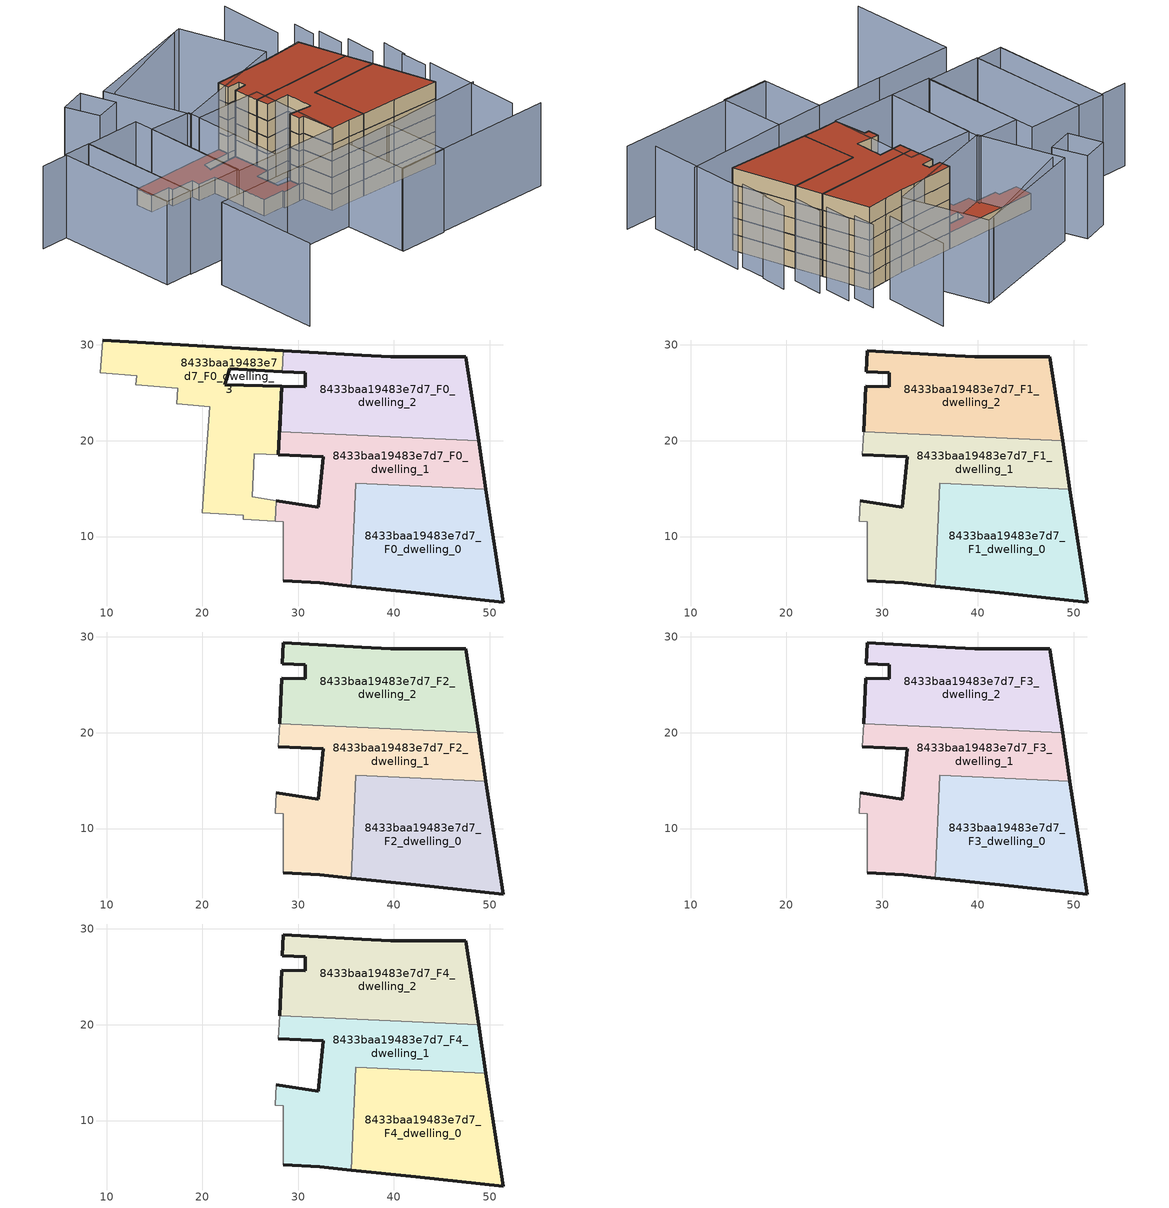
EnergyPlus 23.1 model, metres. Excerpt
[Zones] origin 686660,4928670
8433baa19483e7d7_F0_dwelling_0
 floor ground (EU_floor_Construction): 51.4,3.16 49.61,14.93 36.04,15.56 35.55,4.81 42.29,4.11 z0
 wall outside (EU_wall_Construction): 49.61,14.93 51.4,3.16 42.29,4.11 35.55,4.81 z0:3
 wall to 8433baa19483e7d7_F0_dwelling_1 (EU_wall_Construction): 35.55,4.81 36.04,15.56 49.61,14.93 z0:3
8433baa19483e7d7_F0_dwelling_1
 floor ground (EU_floor_Construction): 49.61,14.93 48.84,19.99 28.06,20.95 27.95,18.53 32.61,18.31 32.1,13.06 27.73,13.75 27.63,11.59 28.47,11.54 28.47,5.37 32.25,5.15 35.55,4.81 36.04,15.56 z0
 wall outside (EU_wall_Construction): 35.55,4.81 32.25,5.15 28.47,5.37 / 27.73,13.75 32.1,13.06 32.61,18.31 27.95,18.53 / 48.84,19.99 49.61,14.93 z0:3
 wall adiabatic (EU_wall_Construction): 28.47,5.37 28.47,11.54 27.63,11.59 / 27.95,18.53 28.06,20.95 z0:3
 wall to 8433baa19483e7d7_F0_dwelling_3 (EU_wall_Construction): 27.63,11.59 27.73,13.75 z0:3
 wall to 8433baa19483e7d7_F0_dwelling_2 (EU_wall_Construction): 28.06,20.94 48.84,19.98 z0:3
8433baa19483e7d7_F0_dwelling_2
 floor ground (EU_floor_Construction): 48.84,19.99 47.51,28.76 43.43,28.75 39.66,28.74 36.66,28.92 28.45,29.4 28.35,27.22 30.75,27.08 30.76,25.64 28.29,25.71 28.06,20.95 z0
 wall outside (EU_wall_Construction): 28.06,20.95 28.29,25.71 30.76,25.64 30.75,27.08 28.35,27.22 / 28.45,29.4 36.66,28.92 39.66,28.74 43.43,28.75 47.51,28.76 48.84,19.99 z0:3
 wall to 8433baa19483e7d7_F0_dwelling_3 (EU_wall_Construction): 28.35,27.22 28.45,29.4 z0:3
8433baa19483e7d7_F0_dwelling_3
 floor ground (EU_floor_Construction): 27.63,11.59 27.73,13.75 25.22,14.15 25.43,18.64 27.95,18.53 28.29,25.71 22.36,25.86 22.87,27.53 28.35,27.22 28.45,29.4 9.62,30.51 9.36,27.11 13.13,26.77 13.06,25.85 17.41,25.46 17.34,23.88 20.77,23.55 20.57,20.73 20.32,17.23 19.98,12.49 24.3,12.23 24.28,11.79 z0
 wall outside (EU_wall_Construction): 9.62,30.51 28.45,29.4 / 28.35,27.22 22.87,27.53 22.36,25.86 28.29,25.71 27.95,18.53 z0:3
 wall adiabatic (EU_wall_Construction): 27.95,18.53 25.43,18.64 25.22,14.15 27.73,13.75 / 27.63,11.59 24.28,11.79 24.3,12.23 19.98,12.49 20.32,17.23 20.57,20.73 20.77,23.55 17.34,23.88 17.41,25.46 13.06,25.85 13.13,26.77 9.36,27.11 9.62,30.51 z0:3
 roof outside (EU_roof_Construction): 28.45,29.4 28.35,27.22 22.87,27.53 22.36,25.86 28.29,25.71 27.95,18.53 25.43,18.64 25.22,14.15 27.73,13.75 27.63,11.59 24.28,11.79 24.3,12.23 19.98,12.49 20.32,17.23 20.57,20.73 20.77,23.55 17.34,23.88 17.41,25.46 13.06,25.85 13.13,26.77 9.36,27.11 9.62,30.51 z3
8433baa19483e7d7_F1_dwelling_0
 floor to 8433baa19483e7d7_F0_dwelling_0 (EU_floor_Construction): 51.4,3.16 49.61,14.93 36.04,15.56 35.55,4.81 42.29,4.11 z3
 wall outside (EU_wall_Construction): 49.61,14.93 51.4,3.16 42.29,4.11 35.55,4.81 z3:6
 wall to 8433baa19483e7d7_F1_dwelling_1 (EU_wall_Construction): 35.55,4.81 36.04,15.56 49.61,14.93 z3:6
8433baa19483e7d7_F1_dwelling_1
 floor to 8433baa19483e7d7_F0_dwelling_1 (EU_floor_Construction): 49.61,14.93 48.84,19.99 28.06,20.95 27.95,18.53 32.61,18.31 32.1,13.06 27.73,13.75 27.63,11.59 28.47,11.54 28.47,5.37 32.25,5.15 35.55,4.81 36.04,15.56 z3
 wall outside (EU_wall_Construction): 35.55,4.81 32.25,5.15 28.47,5.37 / 27.73,13.75 32.1,13.06 32.61,18.31 27.95,18.53 / 48.84,19.99 49.61,14.93 z3:6
 wall adiabatic (EU_wall_Construction): 28.47,5.37 28.47,11.54 27.63,11.59 27.73,13.75 / 27.95,18.53 28.06,20.95 z3:6
 wall to 8433baa19483e7d7_F1_dwelling_2 (EU_wall_Construction): 28.06,20.94 48.84,19.98 z3:6
8433baa19483e7d7_F1_dwelling_2
 floor to 8433baa19483e7d7_F0_dwelling_2 (EU_floor_Construction): 48.84,19.99 47.51,28.76 43.43,28.75 39.66,28.74 36.66,28.92 28.45,29.4 28.35,27.22 30.75,27.08 30.76,25.64 28.28,25.71 28.06,20.95 z3
 wall outside (EU_wall_Construction): 28.06,20.95 28.29,25.71 30.76,25.64 30.75,27.08 28.35,27.22 28.45,29.4 36.66,28.92 39.66,28.74 43.43,28.75 47.51,28.76 48.84,19.99 z3:6
8433baa19483e7d7_F2_dwelling_0
 floor to 8433baa19483e7d7_F1_dwelling_0 (EU_floor_Construction): 51.4,3.16 49.61,14.93 36.04,15.56 35.55,4.81 42.29,4.11 z6
 wall outside (EU_wall_Construction): 49.61,14.93 51.4,3.16 42.29,4.11 35.55,4.81 z6:9
 wall to 8433baa19483e7d7_F2_dwelling_1 (EU_wall_Construction): 35.55,4.81 36.04,15.56 49.61,14.93 z6:9
8433baa19483e7d7_F2_dwelling_1
 floor to 8433baa19483e7d7_F1_dwelling_1 (EU_floor_Construction): 49.61,14.93 48.84,19.99 28.06,20.95 27.95,18.53 32.61,18.31 32.1,13.06 27.73,13.75 27.63,11.59 28.47,11.54 28.47,5.37 32.25,5.15 35.55,4.81 36.04,15.56 z6
 wall outside (EU_wall_Construction): 35.55,4.81 32.25,5.15 28.47,5.37 / 27.73,13.75 32.1,13.06 32.61,18.31 27.95,18.53 / 48.84,19.99 49.61,14.93 z6:9
 wall adiabatic (EU_wall_Construction): 28.47,5.37 28.47,11.54 27.63,11.59 27.73,13.75 / 27.95,18.53 28.06,20.95 z6:9
 wall to 8433baa19483e7d7_F2_dwelling_2 (EU_wall_Construction): 28.06,20.94 48.84,19.98 z6:9
8433baa19483e7d7_F2_dwelling_2
 floor to 8433baa19483e7d7_F1_dwelling_2 (EU_floor_Construction): 48.84,19.99 47.51,28.76 43.43,28.75 39.66,28.74 36.66,28.92 28.45,29.4 28.35,27.22 30.75,27.08 30.76,25.64 28.28,25.71 28.06,20.95 z6
 wall outside (EU_wall_Construction): 28.06,20.95 28.29,25.71 30.76,25.64 30.75,27.08 28.35,27.22 28.45,29.4 36.66,28.92 39.66,28.74 43.43,28.75 47.51,28.76 48.84,19.99 z6:9
8433baa19483e7d7_F3_dwelling_0
 floor to 8433baa19483e7d7_F2_dwelling_0 (EU_floor_Construction): 51.4,3.16 49.61,14.93 36.04,15.56 35.55,4.81 42.29,4.11 z9
 wall outside (EU_wall_Construction): 49.61,14.93 51.4,3.16 42.29,4.11 35.55,4.81 z9:12
 wall to 8433baa19483e7d7_F3_dwelling_1 (EU_wall_Construction): 35.55,4.81 36.04,15.56 49.61,14.93 z9:12
8433baa19483e7d7_F3_dwelling_1
 floor to 8433baa19483e7d7_F2_dwelling_1 (EU_floor_Construction): 49.61,14.93 48.84,19.99 28.06,20.95 27.95,18.53 32.61,18.31 32.1,13.06 27.73,13.75 27.63,11.59 28.47,11.54 28.47,5.37 32.25,5.15 35.55,4.81 36.04,15.56 z9
 wall outside (EU_wall_Construction): 35.55,4.81 32.25,5.15 28.47,5.37 / 27.73,13.75 32.1,13.06 32.61,18.31 27.95,18.53 / 48.84,19.99 49.61,14.93 z9:12
 wall adiabatic (EU_wall_Construction): 28.47,5.37 28.47,11.54 27.63,11.59 27.73,13.75 / 27.95,18.53 28.06,20.95 z9:12
 wall to 8433baa19483e7d7_F3_dwelling_2 (EU_wall_Construction): 28.06,20.94 48.84,19.98 z9:12
8433baa19483e7d7_F3_dwelling_2
 floor to 8433baa19483e7d7_F2_dwelling_2 (EU_floor_Construction): 48.84,19.99 47.51,28.76 43.43,28.75 39.66,28.74 36.66,28.92 28.45,29.4 28.35,27.22 30.75,27.08 30.76,25.64 28.28,25.71 28.06,20.95 z9
 wall outside (EU_wall_Construction): 28.06,20.95 28.29,25.71 30.76,25.64 30.75,27.08 28.35,27.22 28.45,29.4 36.66,28.92 39.66,28.74 43.43,28.75 47.51,28.76 48.84,19.99 z9:12
8433baa19483e7d7_F4_dwelling_0
 floor to 8433baa19483e7d7_F3_dwelling_0 (EU_floor_Construction): 51.4,3.16 49.61,14.93 36.04,15.56 35.55,4.81 42.29,4.11 z12
 wall outside (EU_wall_Construction): 49.61,14.93 51.4,3.16 42.29,4.11 35.55,4.81 z12:15
 wall to 8433baa19483e7d7_F4_dwelling_1 (EU_wall_Construction): 35.55,4.81 36.04,15.56 49.61,14.93 z12:15
 roof outside (EU_roof_Construction): 49.61,14.93 51.4,3.16 42.29,4.11 35.55,4.81 36.04,15.56 z15
8433baa19483e7d7_F4_dwelling_1
 floor to 8433baa19483e7d7_F3_dwelling_1 (EU_floor_Construction): 49.61,14.93 48.84,19.99 28.06,20.95 27.95,18.53 32.61,18.31 32.1,13.06 27.73,13.75 27.63,11.59 28.47,11.54 28.47,5.37 32.25,5.15 35.55,4.81 36.04,15.56 z12
 wall outside (EU_wall_Construction): 35.55,4.81 32.25,5.15 28.47,5.37 / 27.73,13.75 32.1,13.06 32.61,18.31 27.95,18.53 / 48.84,19.99 49.61,14.93 z12:15
 wall adiabatic (EU_wall_Construction): 28.47,5.37 28.47,11.54 27.63,11.59 27.73,13.75 / 27.95,18.53 28.06,20.95 z12:15
 wall to 8433baa19483e7d7_F4_dwelling_2 (EU_wall_Construction): 28.06,20.94 48.84,19.98 z12:15
 roof outside (EU_roof_Construction): 48.84,19.99 49.61,14.93 36.04,15.56 35.55,4.81 32.25,5.15 28.47,5.37 28.47,11.54 27.63,11.59 27.73,13.75 32.1,13.06 32.61,18.31 27.95,18.53 28.06,20.95 z15
8433baa19483e7d7_F4_dwelling_2
 floor to 8433baa19483e7d7_F3_dwelling_2 (EU_floor_Construction): 48.84,19.99 47.51,28.76 43.43,28.75 39.66,28.74 36.66,28.92 28.45,29.4 28.35,27.22 30.75,27.08 30.76,25.64 28.28,25.71 28.06,20.95 z12
 wall outside (EU_wall_Construction): 28.06,20.95 28.29,25.71 30.76,25.64 30.75,27.08 28.35,27.22 28.45,29.4 36.66,28.92 39.66,28.74 43.43,28.75 47.51,28.76 48.84,19.99 z12:15
 roof outside (EU_roof_Construction): 47.51,28.76 48.84,19.99 28.06,20.95 28.29,25.71 30.76,25.64 30.75,27.08 28.35,27.22 28.45,29.4 36.66,28.92 39.66,28.74 43.43,28.75 z15
shading: 12.39,1.04 26.73,-0.2 / 34.89,-0.7 55.2,-1.46 / -4.01,-17.57 -2.38,2.31 / -2.38,2.31 12.51,1.09 / 53.75,-10.99 55.75,8.05 / 54.65,8.18 55.24,13.49 / 55.52,13.17 56.16,18.05 / -11.59,32.17 -6.26,31.79 / -6.26,31.79 -7.85,9.13 / 25.27,-12.05 56.78,-14.43 / 52.85,17.68 53.54,23.41 / 51.91,23.5 52.52,28.66 / 51.18,28.82 51.69,33.1 / 47.73,33.36 49.25,45.77 / 37.01,45.97 15.29,39.92 / 35.31,-0.72 34.52,-12.93 / 34.52,-12.93 25.25,-12.33 / 25.25,-12.33 26.04,-0.12 / 26.04,-0.12 35.31,-0.72 / 15.71,6.42 17.34,23.88 / 17.34,23.88 30.09,22.69 / 30.09,22.69 28.46,5.23 / 28.46,5.23 15.71,6.42 / 9.36,27.11 17.57,26.37 / 17.57,26.37 15.77,6.42 / 15.77,6.42 7.56,7.16 / 7.56,7.16 9.36,27.11 / -0.99,31.6 -2.77,8.66 / -2.77,8.66 -8.02,9.07 / -8.02,9.07 -6.24,32.01 / -6.24,32.01 -0.99,31.6 / 9.64,30.73 7.88,7.67 / 7.88,7.67 -2.83,8.49 / -2.83,8.49 -1.07,31.54 / -1.07,31.54 9.64,30.73 / 14.25,41.51 38.48,46.26 / 38.48,46.26 41.58,30.46 / 41.58,30.46 17.35,25.71 / 17.35,25.71 14.25,41.51 / 11.36,43.87 12.78,37.57 / 12.78,37.57 7.55,36.39 / 7.55,36.39 6.13,42.69 / 6.13,42.69 11.36,43.87 z0:15
[Building]
EU S2 Campaign: North Axis=0; Terrain=City; Solar Distribution=FullExterior
[Site:Location]
Bologna: Latitude=44.5; Longitude=11.25; Time Zone=1; Elevation=37
[SizingPeriod:WeatherFileDays]
AnnualSizingPeriod: Begin Month=1; Begin Day of Month=1; End Month=12; End Day of Month=31; Day of Week for Start Day=Monday; Use Weather File Daylight Saving Period=No; Use Weather File Rain and Snow Indicators=No
[MATERIAL]
EU_InternalMass_Material: Roughness=MediumRough; Thickness=0.1; Conductivity=1; Density=1800; Specific Heat=900; Thermal Absorptance=0.9; Solar Absorptance=0.7; Visible Absorptance=0.7
[MATERIAL:NOMASS] Roughness=MediumRough; Thermal Absorptance=0.9; Solar Absorptance=0.7; Visible Absorptance=0.7
Name | Thermal Resistance
EU_wall_NoMass | 0.905828
EU_roof_NoMass | 0.37593
EU_floor_NoMass | 0.67114
[CONSTRUCTION]
EU_wall_Construction: EU_wall_NoMass
EU_roof_Construction: EU_roof_NoMass
EU_floor_Construction: EU_floor_NoMass
EU_InternalMass_Construction: EU_InternalMass_Material
[ZONE] Type=1; Multiplier=1; Ceiling Height=autocalculate; Floor Area=autocalculate; Part of Total Floor Area=Yes
Name | Volume
8433baa19483e7d7_F0_dwelling_0; 8433baa19483e7d7_F1_dwelling_0; 8433baa19483e7d7_F2_dwelling_0; 8433baa19483e7d7_F3_dwelling_0; 8433baa19483e7d7_F4_dwelling_0 | 494.8125
8433baa19483e7d7_F0_dwelling_1 | 494.812
8433baa19483e7d7_F1_dwelling_1; 8433baa19483e7d7_F2_dwelling_1; 8433baa19483e7d7_F3_dwelling_1; 8433baa19483e7d7_F4_dwelling_1 | 494.811
8433baa19483e7d7_F0_dwelling_2 | 494.856
8433baa19483e7d7_F1_dwelling_2; 8433baa19483e7d7_F2_dwelling_2; 8433baa19483e7d7_F3_dwelling_2; 8433baa19483e7d7_F4_dwelling_2 | 494.858
8433baa19483e7d7_F0_dwelling_3 | 494.833
[INTERNALMASS] Construction=EU_InternalMass_Construction
Name | Zone or ZoneList | Surface Area
8433baa19483e7d7_F0_dwelling_0_EU_InternalMass | 8433baa19483e7d7_F0_dwelling_0 | 164.938
8433baa19483e7d7_F0_dwelling_1_EU_InternalMass | 8433baa19483e7d7_F0_dwelling_1 | 164.937
8433baa19483e7d7_F0_dwelling_2_EU_InternalMass | 8433baa19483e7d7_F0_dwelling_2 | 164.952
8433baa19483e7d7_F0_dwelling_3_EU_InternalMass | 8433baa19483e7d7_F0_dwelling_3 | 164.944
8433baa19483e7d7_F1_dwelling_0_EU_InternalMass | 8433baa19483e7d7_F1_dwelling_0 | 220.54
8433baa19483e7d7_F1_dwelling_1_EU_InternalMass | 8433baa19483e7d7_F1_dwelling_1 | 219.29
8433baa19483e7d7_F1_dwelling_2_EU_InternalMass | 8433baa19483e7d7_F1_dwelling_2 | 219.921
8433baa19483e7d7_F2_dwelling_0_EU_InternalMass | 8433baa19483e7d7_F2_dwelling_0 | 220.54
8433baa19483e7d7_F2_dwelling_1_EU_InternalMass | 8433baa19483e7d7_F2_dwelling_1 | 219.29
8433baa19483e7d7_F2_dwelling_2_EU_InternalMass | 8433baa19483e7d7_F2_dwelling_2 | 219.921
8433baa19483e7d7_F3_dwelling_0_EU_InternalMass | 8433baa19483e7d7_F3_dwelling_0 | 220.54
8433baa19483e7d7_F3_dwelling_1_EU_InternalMass | 8433baa19483e7d7_F3_dwelling_1 | 219.29
8433baa19483e7d7_F3_dwelling_2_EU_InternalMass | 8433baa19483e7d7_F3_dwelling_2 | 219.921
8433baa19483e7d7_F4_dwelling_0_EU_InternalMass | 8433baa19483e7d7_F4_dwelling_0 | 220.54
8433baa19483e7d7_F4_dwelling_1_EU_InternalMass | 8433baa19483e7d7_F4_dwelling_1 | 219.29
8433baa19483e7d7_F4_dwelling_2_EU_InternalMass | 8433baa19483e7d7_F4_dwelling_2 | 219.921
[OTHEREQUIPMENT] Fuel Type=Electricity; Design Level Calculation Method=Watts/Area; Power per Zone Floor Area=1; Fraction Latent=0; Fraction Radiant=0; Fraction Lost=0; Carbon Dioxide Generation Rate=0; EndUse Subcategory=EU_Step8_InternalGains
Name | Zone or ZoneList or Space or SpaceList | Schedule
EU_Step8_InternalGain_8433baa19483e7d7_F0_dwelling_0_f000 | 8433baa19483e7d7_F0_dwelling_0 | EU_Step8_GainSchedule_8433baa19483e7d7_F0_dwelling_0_f000
EU_Step8_InternalGain_8433baa19483e7d7_F0_dwelling_1_f000 | 8433baa19483e7d7_F0_dwelling_1 | EU_Step8_GainSchedule_8433baa19483e7d7_F0_dwelling_1_f000
EU_Step8_InternalGain_8433baa19483e7d7_F0_dwelling_2_f000 | 8433baa19483e7d7_F0_dwelling_2 | EU_Step8_GainSchedule_8433baa19483e7d7_F0_dwelling_2_f000
EU_Step8_InternalGain_8433baa19483e7d7_F0_dwelling_3_f000 | 8433baa19483e7d7_F0_dwelling_3 | EU_Step8_GainSchedule_8433baa19483e7d7_F0_dwelling_3_f000
EU_Step8_InternalGain_8433baa19483e7d7_F1_dwelling_0_f000 | 8433baa19483e7d7_F1_dwelling_0 | EU_Step8_GainSchedule_8433baa19483e7d7_F1_dwelling_0_f000
EU_Step8_InternalGain_8433baa19483e7d7_F1_dwelling_1_f000 | 8433baa19483e7d7_F1_dwelling_1 | EU_Step8_GainSchedule_8433baa19483e7d7_F1_dwelling_1_f000
EU_Step8_InternalGain_8433baa19483e7d7_F1_dwelling_2_f000 | 8433baa19483e7d7_F1_dwelling_2 | EU_Step8_GainSchedule_8433baa19483e7d7_F1_dwelling_2_f000
EU_Step8_InternalGain_8433baa19483e7d7_F2_dwelling_0_f000 | 8433baa19483e7d7_F2_dwelling_0 | EU_Step8_GainSchedule_8433baa19483e7d7_F2_dwelling_0_f000
EU_Step8_InternalGain_8433baa19483e7d7_F2_dwelling_1_f000 | 8433baa19483e7d7_F2_dwelling_1 | EU_Step8_GainSchedule_8433baa19483e7d7_F2_dwelling_1_f000
EU_Step8_InternalGain_8433baa19483e7d7_F2_dwelling_2_f000 | 8433baa19483e7d7_F2_dwelling_2 | EU_Step8_GainSchedule_8433baa19483e7d7_F2_dwelling_2_f000
EU_Step8_InternalGain_8433baa19483e7d7_F3_dwelling_0_f000 | 8433baa19483e7d7_F3_dwelling_0 | EU_Step8_GainSchedule_8433baa19483e7d7_F3_dwelling_0_f000
EU_Step8_InternalGain_8433baa19483e7d7_F3_dwelling_1_f000 | 8433baa19483e7d7_F3_dwelling_1 | EU_Step8_GainSchedule_8433baa19483e7d7_F3_dwelling_1_f000
EU_Step8_InternalGain_8433baa19483e7d7_F3_dwelling_2_f000 | 8433baa19483e7d7_F3_dwelling_2 | EU_Step8_GainSchedule_8433baa19483e7d7_F3_dwelling_2_f000
EU_Step8_InternalGain_8433baa19483e7d7_F4_dwelling_0_f000 | 8433baa19483e7d7_F4_dwelling_0 | EU_Step8_GainSchedule_8433baa19483e7d7_F4_dwelling_0_f000
EU_Step8_InternalGain_8433baa19483e7d7_F4_dwelling_1_f000 | 8433baa19483e7d7_F4_dwelling_1 | EU_Step8_GainSchedule_8433baa19483e7d7_F4_dwelling_1_f000
EU_Step8_InternalGain_8433baa19483e7d7_F4_dwelling_2_f000 | 8433baa19483e7d7_F4_dwelling_2 | EU_Step8_GainSchedule_8433baa19483e7d7_F4_dwelling_2_f000
[ZONEVENTILATION:DESIGNFLOWRATE] Schedule=EU_AlwaysOn; Design Flow Rate Calculation Method=AirChanges/Hour; Air Changes per Hour=0.73129; Ventilation Type=Natural; Fan Pressure Rise=0; Fan Total Efficiency=1; Constant Term Coefficient=1; Temperature Term Coefficient=0; Velocity Term Coefficient=0; Velocity Squared Term Coefficient=0; Minimum Indoor Temperature=-100; Maximum Indoor Temperature=100; Delta Temperature=-100; Minimum Outdoor Temperature=-100; Maximum Outdoor Temperature=100; Maximum Wind Speed=40
Name | Zone or ZoneList or Space or SpaceList
EU_ConstantAir_8433baa19483e7d7_F0_dwelling_0 | 8433baa19483e7d7_F0_dwelling_0
EU_ConstantAir_8433baa19483e7d7_F0_dwelling_1 | 8433baa19483e7d7_F0_dwelling_1
EU_ConstantAir_8433baa19483e7d7_F0_dwelling_2 | 8433baa19483e7d7_F0_dwelling_2
EU_ConstantAir_8433baa19483e7d7_F0_dwelling_3 | 8433baa19483e7d7_F0_dwelling_3
EU_ConstantAir_8433baa19483e7d7_F1_dwelling_0 | 8433baa19483e7d7_F1_dwelling_0
EU_ConstantAir_8433baa19483e7d7_F1_dwelling_1 | 8433baa19483e7d7_F1_dwelling_1
EU_ConstantAir_8433baa19483e7d7_F1_dwelling_2 | 8433baa19483e7d7_F1_dwelling_2
EU_ConstantAir_8433baa19483e7d7_F2_dwelling_0 | 8433baa19483e7d7_F2_dwelling_0
EU_ConstantAir_8433baa19483e7d7_F2_dwelling_1 | 8433baa19483e7d7_F2_dwelling_1
EU_ConstantAir_8433baa19483e7d7_F2_dwelling_2 | 8433baa19483e7d7_F2_dwelling_2
EU_ConstantAir_8433baa19483e7d7_F3_dwelling_0 | 8433baa19483e7d7_F3_dwelling_0
EU_ConstantAir_8433baa19483e7d7_F3_dwelling_1 | 8433baa19483e7d7_F3_dwelling_1
EU_ConstantAir_8433baa19483e7d7_F3_dwelling_2 | 8433baa19483e7d7_F3_dwelling_2
EU_ConstantAir_8433baa19483e7d7_F4_dwelling_0 | 8433baa19483e7d7_F4_dwelling_0
EU_ConstantAir_8433baa19483e7d7_F4_dwelling_1 | 8433baa19483e7d7_F4_dwelling_1
EU_ConstantAir_8433baa19483e7d7_F4_dwelling_2 | 8433baa19483e7d7_F4_dwelling_2
[HVACTEMPLATE:THERMOSTAT] Constant Heating Setpoint=20; Constant Cooling Setpoint=50
EU_HeatOnly_8433baa19483e7d7_F0_dwelling_0; EU_HeatOnly_8433baa19483e7d7_F0_dwelling_1; EU_HeatOnly_8433baa19483e7d7_F0_dwelling_2; EU_HeatOnly_8433baa19483e7d7_F0_dwelling_3; EU_HeatOnly_8433baa19483e7d7_F1_dwelling_0; EU_HeatOnly_8433baa19483e7d7_F1_dwelling_1; EU_HeatOnly_8433baa19483e7d7_F1_dwelling_2; EU_HeatOnly_8433baa19483e7d7_F2_dwelling_0; EU_HeatOnly_8433baa19483e7d7_F2_dwelling_1; EU_HeatOnly_8433baa19483e7d7_F2_dwelling_2; EU_HeatOnly_8433baa19483e7d7_F3_dwelling_0; EU_HeatOnly_8433baa19483e7d7_F3_dwelling_1; EU_HeatOnly_8433baa19483e7d7_F3_dwelling_2; EU_HeatOnly_8433baa19483e7d7_F4_dwelling_0; EU_HeatOnly_8433baa19483e7d7_F4_dwelling_1; EU_HeatOnly_8433baa19483e7d7_F4_dwelling_2
[HVACTEMPLATE:ZONE:IDEALLOADSAIRSYSTEM] System Availability Schedule=EU_AlwaysOn; Maximum Heating Supply Air Temperature=50; Minimum Cooling Supply Air Temperature=13; Maximum Heating Supply Air Humidity Ratio=0.0156; Minimum Cooling Supply Air Humidity Ratio=0.0077; Heating Limit=NoLimit; Cooling Limit=NoLimit; Heating Availability Schedule=EU_AlwaysOn; Cooling Availability Schedule=EU_CoolingOff; Dehumidification Control Type=ConstantSensibleHeatRatio; Cooling Sensible Heat Ratio=0.7; Dehumidification Setpoint=60; Humidification Control Type=None; Humidification Setpoint=30; Outdoor Air Method=None; Outdoor Air Flow Rate per Person=0.00944; Outdoor Air Flow Rate per Zone Floor Area=0; Outdoor Air Flow Rate per Zone=0; Demand Controlled Ventilation Type=None; Outdoor Air Economizer Type=NoEconomizer; Heat Recovery Type=None; Sensible Heat Recovery Effectiveness=0.7; Latent Heat Recovery Effectiveness=0.65
Name | Template Thermostat
8433baa19483e7d7_F0_dwelling_0 | EU_HeatOnly_8433baa19483e7d7_F0_dwelling_0
8433baa19483e7d7_F0_dwelling_1 | EU_HeatOnly_8433baa19483e7d7_F0_dwelling_1
8433baa19483e7d7_F0_dwelling_2 | EU_HeatOnly_8433baa19483e7d7_F0_dwelling_2
8433baa19483e7d7_F0_dwelling_3 | EU_HeatOnly_8433baa19483e7d7_F0_dwelling_3
8433baa19483e7d7_F1_dwelling_0 | EU_HeatOnly_8433baa19483e7d7_F1_dwelling_0
8433baa19483e7d7_F1_dwelling_1 | EU_HeatOnly_8433baa19483e7d7_F1_dwelling_1
8433baa19483e7d7_F1_dwelling_2 | EU_HeatOnly_8433baa19483e7d7_F1_dwelling_2
8433baa19483e7d7_F2_dwelling_0 | EU_HeatOnly_8433baa19483e7d7_F2_dwelling_0
8433baa19483e7d7_F2_dwelling_1 | EU_HeatOnly_8433baa19483e7d7_F2_dwelling_1
8433baa19483e7d7_F2_dwelling_2 | EU_HeatOnly_8433baa19483e7d7_F2_dwelling_2
8433baa19483e7d7_F3_dwelling_0 | EU_HeatOnly_8433baa19483e7d7_F3_dwelling_0
8433baa19483e7d7_F3_dwelling_1 | EU_HeatOnly_8433baa19483e7d7_F3_dwelling_1
8433baa19483e7d7_F3_dwelling_2 | EU_HeatOnly_8433baa19483e7d7_F3_dwelling_2
8433baa19483e7d7_F4_dwelling_0 | EU_HeatOnly_8433baa19483e7d7_F4_dwelling_0
8433baa19483e7d7_F4_dwelling_1 | EU_HeatOnly_8433baa19483e7d7_F4_dwelling_1
8433baa19483e7d7_F4_dwelling_2 | EU_HeatOnly_8433baa19483e7d7_F4_dwelling_2
[SIZING:ZONE] Zone Cooling Design Supply Air Temperature Input Method=SupplyAirTemperature; Zone Cooling Design Supply Air Temperature=13; Zone Heating Design Supply Air Temperature Input Method=SupplyAirTemperature; Zone Heating Design Supply Air Temperature=50; Zone Cooling Design Supply Air Humidity Ratio=0.008; Zone Heating Design Supply Air Humidity Ratio=0.008; Cooling Design Air Flow Method=DesignDay; Cooling Design Air Flow Rate=0; Cooling Minimum Air Flow per Zone Floor Area=0.000762; Cooling Minimum Air Flow=0; Cooling Minimum Air Flow Fraction=0.2; Heating Design Air Flow Method=DesignDay; Heating Design Air Flow Rate=0; Heating Maximum Air Flow per Zone Floor Area=0.002032; Heating Maximum Air Flow=0.141576; Heating Maximum Air Flow Fraction=0.3; Account for Dedicated Outdoor Air System=No; Dedicated Outdoor Air System Control Strategy=NeutralSupplyAir; Dedicated Outdoor Air Low Setpoint Temperature for Design=autosize; Dedicated Outdoor Air High Setpoint Temperature for Design=autosize; Zone Load Sizing Method=Sensible Load Only No Latent Load; Zone Latent Cooling Design Supply Air Humidity Ratio Input Method=HumidityRatioDifference; Zone Cooling Design Supply Air Humidity Ratio Difference=0.005; Zone Latent Heating Design Supply Air Humidity Ratio Input Method=HumidityRatioDifference; Zone Humidification Design Supply Air Humidity Ratio Difference=0.005
8433baa19483e7d7_F0_dwelling_0; 8433baa19483e7d7_F0_dwelling_1; 8433baa19483e7d7_F0_dwelling_2; 8433baa19483e7d7_F0_dwelling_3; 8433baa19483e7d7_F1_dwelling_0; 8433baa19483e7d7_F1_dwelling_1; 8433baa19483e7d7_F1_dwelling_2; 8433baa19483e7d7_F2_dwelling_0; 8433baa19483e7d7_F2_dwelling_1; 8433baa19483e7d7_F2_dwelling_2; 8433baa19483e7d7_F3_dwelling_0; 8433baa19483e7d7_F3_dwelling_1; 8433baa19483e7d7_F3_dwelling_2; 8433baa19483e7d7_F4_dwelling_0; 8433baa19483e7d7_F4_dwelling_1; 8433baa19483e7d7_F4_dwelling_2
[SCHEDULE:CONSTANT]
Name | Hourly Value
EU_AlwaysOn | 1
EU_CoolingOff | 0
[SCHEDULE:FILE] Column Number=1; Rows to Skip at Top=0; Number of Hours of Data=8760; Column Separator=Comma; Interpolate to Timestep=No; Minutes per Item=60; Adjust Schedule for Daylight Savings=Yes
Name | File
EU_Step8_GainSchedule_8433baa19483e7d7_F0_dwelling_0_f000 | ../../schedules/8433baa19483e7d7/8433baa19483e7d7_F0_dwelling_0_f000_gain.csv
EU_Step8_GainSchedule_8433baa19483e7d7_F0_dwelling_1_f000 | ../../schedules/8433baa19483e7d7/8433baa19483e7d7_F0_dwelling_1_f000_gain.csv
EU_Step8_GainSchedule_8433baa19483e7d7_F0_dwelling_2_f000 | ../../schedules/8433baa19483e7d7/8433baa19483e7d7_F0_dwelling_2_f000_gain.csv
EU_Step8_GainSchedule_8433baa19483e7d7_F0_dwelling_3_f000 | ../../schedules/8433baa19483e7d7/8433baa19483e7d7_F0_dwelling_3_f000_gain.csv
EU_Step8_GainSchedule_8433baa19483e7d7_F1_dwelling_0_f000 | ../../schedules/8433baa19483e7d7/8433baa19483e7d7_F1_dwelling_0_f000_gain.csv
EU_Step8_GainSchedule_8433baa19483e7d7_F1_dwelling_1_f000 | ../../schedules/8433baa19483e7d7/8433baa19483e7d7_F1_dwelling_1_f000_gain.csv
EU_Step8_GainSchedule_8433baa19483e7d7_F1_dwelling_2_f000 | ../../schedules/8433baa19483e7d7/8433baa19483e7d7_F1_dwelling_2_f000_gain.csv
EU_Step8_GainSchedule_8433baa19483e7d7_F2_dwelling_0_f000 | ../../schedules/8433baa19483e7d7/8433baa19483e7d7_F2_dwelling_0_f000_gain.csv
EU_Step8_GainSchedule_8433baa19483e7d7_F2_dwelling_1_f000 | ../../schedules/8433baa19483e7d7/8433baa19483e7d7_F2_dwelling_1_f000_gain.csv
EU_Step8_GainSchedule_8433baa19483e7d7_F2_dwelling_2_f000 | ../../schedules/8433baa19483e7d7/8433baa19483e7d7_F2_dwelling_2_f000_gain.csv
EU_Step8_GainSchedule_8433baa19483e7d7_F3_dwelling_0_f000 | ../../schedules/8433baa19483e7d7/8433baa19483e7d7_F3_dwelling_0_f000_gain.csv
EU_Step8_GainSchedule_8433baa19483e7d7_F3_dwelling_1_f000 | ../../schedules/8433baa19483e7d7/8433baa19483e7d7_F3_dwelling_1_f000_gain.csv
EU_Step8_GainSchedule_8433baa19483e7d7_F3_dwelling_2_f000 | ../../schedules/8433baa19483e7d7/8433baa19483e7d7_F3_dwelling_2_f000_gain.csv
EU_Step8_GainSchedule_8433baa19483e7d7_F4_dwelling_0_f000 | ../../schedules/8433baa19483e7d7/8433baa19483e7d7_F4_dwelling_0_f000_gain.csv
EU_Step8_GainSchedule_8433baa19483e7d7_F4_dwelling_1_f000 | ../../schedules/8433baa19483e7d7/8433baa19483e7d7_F4_dwelling_1_f000_gain.csv
EU_Step8_GainSchedule_8433baa19483e7d7_F4_dwelling_2_f000 | ../../schedules/8433baa19483e7d7/8433baa19483e7d7_F4_dwelling_2_f000_gain.csv
